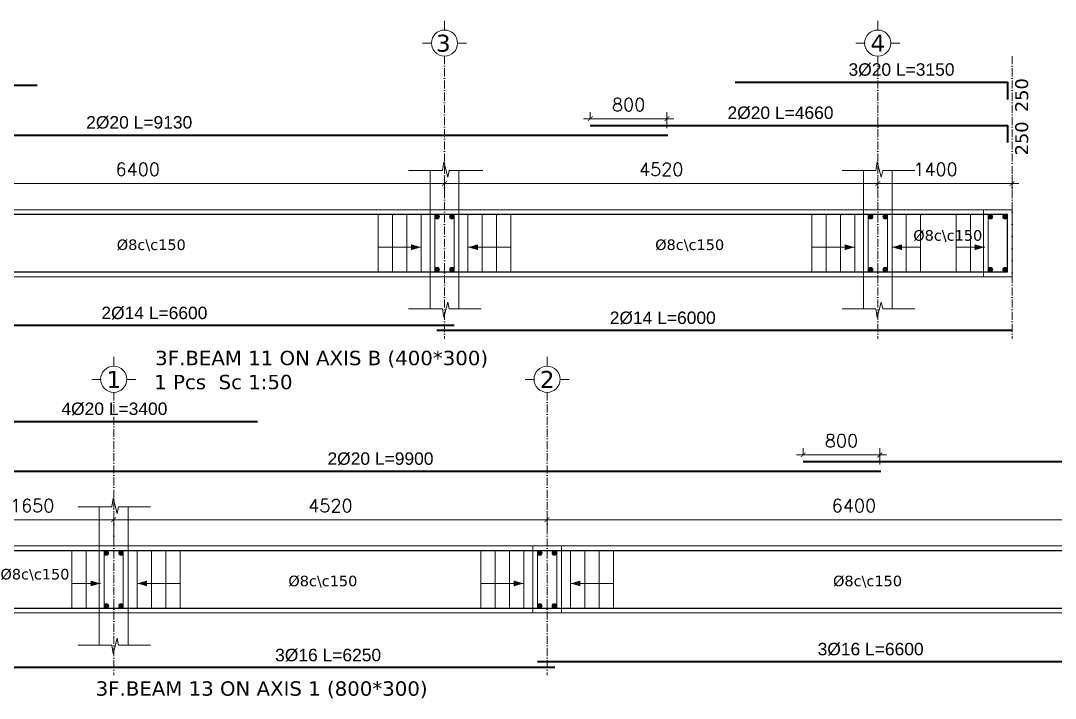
# Model space of a CAD drawing. Header units: inches. Extents: x -17020 to 43805, y -10194 to 123061.
# Drawn here: x 29688 to 30767, y 113546 to 114253 of the extents above; entities that cross this region are included whole.
import ezdxf

# ---------------------------------------------------------------- set-up
doc = ezdxf.new("R2010")
doc.units = ezdxf.units.IN
doc.header["$LTSCALE"] = 0.7
doc.header["$MEASUREMENT"] = 0
doc.linetypes.add('ACAD_ISO10W100', pattern=[18, 12, -3, 0, -3])
doc.layers.get('0').update_dxf_attribs({"lineweight": 13})
doc.layers.get('Defpoints').update_dxf_attribs({"lineweight": 5})
for name, color, linetype, lineweight in [('axis', 254, 'ACAD_ISO10W100', 9), ('BEAM FRAME', 5, 'Continuous', 18), ('COLUMN', 4, 'Continuous', 20), ('elevline', 30, 'Continuous', 20), ('FRAME 070', 5, 'Continuous', 60), ('hatch', 9, 'Continuous', 9), ('renforcment', 141, 'Continuous', 40), ('tex', 3, 'Continuous', 25), ('TEXT', 3, 'Continuous', 25), ('top rein. extension', 50, 'Continuous', 20), ('top renforcment', 7, 'Continuous', 40)]:
    doc.layers.add(name, color=color, linetype=linetype, lineweight=lineweight)
doc.styles.add('100', font='romans.shx', dxfattribs={"height": 13.5})
doc.styles.add('romanc', font='verdana.ttf', dxfattribs={"height": 250})
doc.styles.get("Standard").update_dxf_attribs({"font": 'arial.ttf', "height": 13})
doc.dimstyles.new('100', dxfattribs={"dimtxt": 13.5, "dimasz": 5, "dimexe": 7, "dimexo": 7, "dimgap": 8, "dimtad": 1, "dimdec": 0, "dimlfac": 10, "dimzin": 4, "dimdsep": 46, "dimtxsty": '100', "dimblk": 'ARCHTICK', "dimcen": 0.09, "dimdle": 7, "dimclrd": 1, "dimclre": 8, "dimclrt": 2, "dimadec": 0, "dimazin": 1, "dimtfac": 1, "dimtdec": 0, "dimtix": 1, "dimtofl": 0, "dimtmove": 0, "dimatfit": 3, "dimldrblk": 'ARCHTICK', "dimfxl": 0.18, "dimtolj": 1, "dimtzin": 0, "dimlwd": -1, "dimlwe": -1, "dimarcsym": 0})
doc.dimstyles.get("Standard").update_dxf_attribs({"dimtxt": 13, "dimasz": 5, "dimexe": 0.18, "dimexo": 0.0625, "dimgap": 6, "dimtad": 1, "dimdec": 0, "dimlfac": 10, "dimzin": 0, "dimdsep": 46, "dimtxsty": 'Standard', "dimblk": 'ARCHTICK', "dimcen": 0.09, "dimse1": 1, "dimse2": 1, "dimclrd": 1, "dimclre": 7, "dimclrt": 3, "dimadec": 0, "dimazin": 0, "dimtfac": 1, "dimtdec": 0, "dimtix": 1, "dimtofl": 0, "dimtmove": 0, "dimatfit": 3, "dimldrblk": 'ARCHTICK', "dimfxl": 1, "dimtolj": 1, "dimtzin": 0, "dimarcsym": 0})

# ---------------------------------------------------------------- blocks, each defined once
blk = doc.blocks.new('*D1020')
at = {"layer": 'Defpoints', "color": 0, "transparency": 16777216}
for p in [(29450.4, 114133.8, -0.5), (29450.4, 114133.8), (30363.4, 114133.8, -167.8)]:
    blk.add_point(p, dxfattribs=at)
at = {"layer": 'TEXT', "color": 3, "transparency": 16777216, "insert": (29812, 114146.8), "char_height": 13, "attachment_point": 5}
blk.add_mtext('\\A1;2%%C20 L=9130', dxfattribs=at)
blk = doc.blocks.new('_ArchTick')
at = {"color": 0, "linetype": 'ByBlock', "lineweight": 0, "const_width": 0.15}
blk.add_lwpolyline([(-0.5, -0.5), (0.5, 0.5)], dxfattribs=at)
blk = doc.blocks.new('*D1021')
at = {"color": 8, "transparency": 16777216}
for p, q in [((30130.4, 114076.6), (30130.4, 114090.2)), ((30582.4, 114077.2), (30582.4, 114090.2))]:
    blk.add_line(p, q, dxfattribs=at)
at = {"color": 1, "transparency": 16777216}
blk.add_line((30123.4, 114083.2), (30589.4, 114083.2), dxfattribs=at)
at = {"layer": 'Defpoints', "color": 0, "transparency": 16777216}
for p in [(30582.4, 114083.2), (30130.4, 114069.6), (30582.4, 114070.2)]:
    blk.add_point(p, dxfattribs=at)
at = {"color": 1, "transparency": 16777216, "xscale": 5, "yscale": 5, "zscale": 5, "rotation": 180}
blk.add_blockref('_ArchTick', (30130.4, 114083.2), dxfattribs=at)
at = {"color": 1, "transparency": 16777216, "xscale": 5, "yscale": 5, "zscale": 5}
blk.add_blockref('_ArchTick', (30582.4, 114083.2), dxfattribs=at)
at = {"color": 2, "transparency": 16777216, "insert": (30356.4, 114098), "char_height": 13.5, "attachment_point": 5, "style": '100'}
blk.add_mtext('\\A1;4520', dxfattribs=at)
blk = doc.blocks.new('*D1022')
at = {"layer": 'Defpoints', "color": 0, "transparency": 16777216}
for p in [(30282.4, 114143.8, -157.8), (30282.4, 114143.8), (30748.4, 114143.8, -218.5)]:
    blk.add_point(p, dxfattribs=at)
at = {"layer": 'TEXT', "color": 3, "transparency": 16777216, "insert": (30480.8, 114156.8), "char_height": 13, "attachment_point": 5}
blk.add_mtext('\\A1;2%%C20 L=4660', dxfattribs=at)
blk = doc.blocks.new('*D1031')
at = {"color": 1, "transparency": 16777216}
blk.add_line((30369.4, 114150.8), (30275.4, 114150.8), dxfattribs=at)
at = {"color": 8, "transparency": 16777216}
for p, q in [((30282.4, 114150.8), (30282.4, 114157.8)), ((30362.4, 114140.8), (30362.4, 114157.8))]:
    blk.add_line(p, q, dxfattribs=at)
at = {"layer": 'Defpoints', "color": 0, "transparency": 16777216}
for p in [(30282.4, 114150.8), (30282.4, 114143.8), (30362.4, 114133.8)]:
    blk.add_point(p, dxfattribs=at)
at = {"color": 1, "transparency": 16777216, "xscale": 5, "yscale": 5, "zscale": 5, "rotation": 180}
blk.add_blockref('_ArchTick', (30282.4, 114150.8), dxfattribs=at)
at = {"color": 1, "transparency": 16777216, "xscale": 5, "yscale": 5, "zscale": 5}
blk.add_blockref('_ArchTick', (30362.4, 114150.8), dxfattribs=at)
at = {"color": 2, "transparency": 16777216, "insert": (30322.4, 114165.5), "char_height": 13.5, "attachment_point": 5, "style": '100'}
blk.add_mtext('\\A1;800', dxfattribs=at)
blk = doc.blocks.new('*D1023')
at = {"color": 8, "transparency": 16777216}
for p, q in [((29490.4, 114074.3), (29490.4, 114090.2)), ((30130.4, 114076.6), (30130.4, 114090.2))]:
    blk.add_line(p, q, dxfattribs=at)
at = {"color": 1, "transparency": 16777216}
blk.add_line((30137.4, 114083.2), (29483.4, 114083.2), dxfattribs=at)
at = {"layer": 'Defpoints', "color": 0, "transparency": 16777216}
for p in [(29490.4, 114083.2), (29490.4, 114067.3), (30130.4, 114069.6)]:
    blk.add_point(p, dxfattribs=at)
at = {"color": 1, "transparency": 16777216, "xscale": 5, "yscale": 5, "zscale": 5, "rotation": 180}
blk.add_blockref('_ArchTick', (29490.4, 114083.2), dxfattribs=at)
at = {"color": 1, "transparency": 16777216, "xscale": 5, "yscale": 5, "zscale": 5}
blk.add_blockref('_ArchTick', (30130.4, 114083.2), dxfattribs=at)
at = {"color": 2, "transparency": 16777216, "insert": (29810.4, 114098), "char_height": 13.5, "attachment_point": 5, "style": '100'}
blk.add_mtext('\\A1;6400', dxfattribs=at)
blk = doc.blocks.new('*D1024')
at = {"layer": 'Defpoints', "color": 0, "transparency": 16777216}
for p in [(29450.4, 114185.7, -218.4), (29450.4, 114185.7), (29705.4, 114185.7, -217.9)]:
    blk.add_point(p, dxfattribs=at)
at = {"layer": 'TEXT', "color": 3, "transparency": 16777216, "insert": (29608, 114198.7), "char_height": 13, "attachment_point": 5}
blk.add_mtext('\\A1;4%%C20 L=2550', dxfattribs=at)
blk = doc.blocks.new('*D1025')
at = {"layer": 'Defpoints', "color": 0, "transparency": 16777216}
for p in [(29480.4, 113935, -13652.7), (30140.4, 113935, -37100.9), (30140.4, 113935)]:
    blk.add_point(p, dxfattribs=at)
at = {"layer": 'TEXT', "color": 3, "transparency": 16777216, "insert": (29827.8, 113948), "char_height": 13, "attachment_point": 5}
blk.add_mtext('\\A1;2%%C14 L=6600', dxfattribs=at)
blk = doc.blocks.new('*D1026')
at = {"color": 8, "transparency": 16777216}
for p, q in [((30582.4, 114077.1), (30582.4, 114090.2)), ((30722.4, 114076.9), (30722.4, 114090.2))]:
    blk.add_line(p, q, dxfattribs=at)
at = {"color": 1, "transparency": 16777216}
blk.add_line((30729.4, 114083.2), (30575.4, 114083.2), dxfattribs=at)
at = {"layer": 'Defpoints', "color": 0, "transparency": 16777216}
for p in [(30582.4, 114083.2), (30582.4, 114070.1), (30722.4, 114069.9)]:
    blk.add_point(p, dxfattribs=at)
at = {"color": 1, "transparency": 16777216, "xscale": 5, "yscale": 5, "zscale": 5, "rotation": 180}
blk.add_blockref('_ArchTick', (30582.4, 114083.2), dxfattribs=at)
at = {"color": 1, "transparency": 16777216, "xscale": 5, "yscale": 5, "zscale": 5}
blk.add_blockref('_ArchTick', (30722.4, 114083.2), dxfattribs=at)
at = {"color": 2, "transparency": 16777216, "insert": (30642.4, 114098), "char_height": 13.5, "attachment_point": 5, "style": '100'}
blk.add_mtext('\\A1;1400', dxfattribs=at)
blk = doc.blocks.new('*D1027')
at = {"layer": 'Defpoints', "color": 0, "transparency": 16777216}
for p in [(30122.4, 113929.9, -13652.7), (30722.4, 113929.9, -37100.9), (30722.4, 113929.9)]:
    blk.add_point(p, dxfattribs=at)
at = {"layer": 'TEXT', "color": 3, "transparency": 16777216, "insert": (30358, 113942.9), "char_height": 13, "attachment_point": 5}
blk.add_mtext('\\A1;2%%C14 L=6000', dxfattribs=at)
blk = doc.blocks.new('*D1028')
at = {"layer": 'Defpoints', "color": 0, "transparency": 16777216}
for p in [(30433.4, 114188.9, -157.8), (30433.4, 114188.9), (30748.4, 114188.9, -218.5)]:
    blk.add_point(p, dxfattribs=at)
at = {"layer": 'TEXT', "color": 3, "transparency": 16777216, "insert": (30607, 114201.9), "char_height": 13, "attachment_point": 5}
blk.add_mtext('\\A1;3%%C20 L=3150', dxfattribs=at)
blk = doc.blocks.new('*D1056')
at = {"layer": 'Defpoints', "color": 0, "transparency": 16777216}
for p in [(29595.4, 113783, -218.4), (29595.4, 113783), (30585.4, 113783, -167.8)]:
    blk.add_point(p, dxfattribs=at)
at = {"layer": 'TEXT', "color": 3, "transparency": 16777216, "insert": (30063.6, 113796), "char_height": 13, "attachment_point": 5}
blk.add_mtext('\\A1;2%%C20 L=9900', dxfattribs=at)
blk = doc.blocks.new('*D1058')
at = {"layer": 'Defpoints', "color": 0, "transparency": 16777216}
for p in [(30504.4, 113793, -157.8), (30504.4, 113793), (31525.4, 113793, -218.5)]:
    blk.add_point(p, dxfattribs=at)
at = {"layer": 'TEXT', "color": 3, "transparency": 16777216, "insert": (31096.5, 113806), "char_height": 13, "attachment_point": 5}
blk.add_mtext('\\A1;2%%C20 L=10210', dxfattribs=at)
blk = doc.blocks.new('*D1080')
at = {"color": 8, "transparency": 16777216}
for p, q in [((30504.4, 113800), (30504.4, 113807)), ((30584.4, 113790), (30584.4, 113807))]:
    blk.add_line(p, q, dxfattribs=at)
at = {"color": 1, "transparency": 16777216}
blk.add_line((30591.4, 113800), (30497.4, 113800), dxfattribs=at)
at = {"layer": 'Defpoints', "color": 0, "transparency": 16777216}
for p in [(30504.4, 113800), (30504.4, 113793), (30584.4, 113783)]:
    blk.add_point(p, dxfattribs=at)
at = {"color": 1, "transparency": 16777216, "xscale": 5, "yscale": 5, "zscale": 5, "rotation": 180}
blk.add_blockref('_ArchTick', (30504.4, 113800), dxfattribs=at)
at = {"color": 1, "transparency": 16777216, "xscale": 5, "yscale": 5, "zscale": 5}
blk.add_blockref('_ArchTick', (30584.4, 113800), dxfattribs=at)
at = {"color": 2, "transparency": 16777216, "insert": (30544.4, 113814.8), "char_height": 13.5, "attachment_point": 5, "style": '100'}
blk.add_mtext('\\A1;800', dxfattribs=at)
blk = doc.blocks.new('*D1059')
at = {"color": 1, "transparency": 16777216}
blk.add_line((30884.4, 113732.5), (30230.4, 113732.5), dxfattribs=at)
at = {"color": 8, "transparency": 16777216}
for p, q in [((30237.4, 113723.6), (30237.4, 113739.5)), ((30877.4, 113725.9), (30877.4, 113739.5))]:
    blk.add_line(p, q, dxfattribs=at)
at = {"layer": 'Defpoints', "color": 0, "transparency": 16777216}
for p in [(30237.4, 113732.5), (30237.4, 113716.6), (30877.4, 113718.9)]:
    blk.add_point(p, dxfattribs=at)
at = {"color": 1, "transparency": 16777216, "xscale": 5, "yscale": 5, "zscale": 5, "rotation": 180}
blk.add_blockref('_ArchTick', (30237.4, 113732.5), dxfattribs=at)
at = {"color": 1, "transparency": 16777216, "xscale": 5, "yscale": 5, "zscale": 5}
blk.add_blockref('_ArchTick', (30877.4, 113732.5), dxfattribs=at)
at = {"color": 2, "transparency": 16777216, "insert": (30557.4, 113747.2), "char_height": 13.5, "attachment_point": 5, "style": '100'}
blk.add_mtext('\\A1;6400', dxfattribs=at)
blk = doc.blocks.new('*D1060')
at = {"color": 1, "transparency": 16777216}
blk.add_line((29778.4, 113732.5), (30244.4, 113732.5), dxfattribs=at)
at = {"color": 8, "transparency": 16777216}
for p, q in [((29785.4, 113711.3), (29785.4, 113739.5)), ((30237.4, 113723.6), (30237.4, 113739.5))]:
    blk.add_line(p, q, dxfattribs=at)
at = {"layer": 'Defpoints', "color": 0, "transparency": 16777216}
for p in [(30237.4, 113732.5), (30237.4, 113716.6), (29785.4, 113704.3)]:
    blk.add_point(p, dxfattribs=at)
at = {"color": 1, "transparency": 16777216, "xscale": 5, "yscale": 5, "zscale": 5, "rotation": 180}
blk.add_blockref('_ArchTick', (29785.4, 113732.5), dxfattribs=at)
at = {"color": 1, "transparency": 16777216, "xscale": 5, "yscale": 5, "zscale": 5}
blk.add_blockref('_ArchTick', (30237.4, 113732.5), dxfattribs=at)
at = {"color": 2, "transparency": 16777216, "insert": (30011.4, 113747.2), "char_height": 13.5, "attachment_point": 5, "style": '100'}
blk.add_mtext('\\A1;4520', dxfattribs=at)
blk = doc.blocks.new('*D1061')
at = {"layer": 'Defpoints', "color": 0, "transparency": 16777216}
for p in [(29595.4, 113834.9, -218.4), (29595.4, 113834.9), (29935.4, 113834.9, -209.5)]:
    blk.add_point(p, dxfattribs=at)
at = {"layer": 'TEXT', "color": 3, "transparency": 16777216, "insert": (29786.1, 113848), "char_height": 13, "attachment_point": 5}
blk.add_mtext('\\A1;4%%C20 L=3400', dxfattribs=at)
blk = doc.blocks.new('*D1063')
at = {"layer": 'Defpoints', "color": 0, "transparency": 16777216}
for p in [(29620.4, 113578.1, -13652.7), (30245.4, 113578.1, -37100.9), (30245.4, 113578.1)]:
    blk.add_point(p, dxfattribs=at)
at = {"layer": 'TEXT', "color": 3, "transparency": 16777216, "insert": (30009, 113591.1), "char_height": 13, "attachment_point": 5}
blk.add_mtext('\\A1;3%%C16 L=6250', dxfattribs=at)
blk = doc.blocks.new('*D1064')
at = {"layer": 'Defpoints', "color": 0, "transparency": 16777216}
for p in [(30227.4, 113584.3, -13652.7), (30887.4, 113584.3, -37100.9), (30887.4, 113584.3)]:
    blk.add_point(p, dxfattribs=at)
at = {"layer": 'TEXT', "color": 3, "transparency": 16777216, "insert": (30574.8, 113597.3), "char_height": 13, "attachment_point": 5}
blk.add_mtext('\\A1;3%%C16 L=6600', dxfattribs=at)
blk = doc.blocks.new('*D1066')
at = {"color": 1, "transparency": 16777216}
blk.add_line((29792.4, 113732.5), (29613.4, 113732.5), dxfattribs=at)
at = {"color": 8, "transparency": 16777216}
for p, q in [((29620.4, 113718.1), (29620.4, 113739.5)), ((29785.4, 113711.3), (29785.4, 113739.5))]:
    blk.add_line(p, q, dxfattribs=at)
at = {"layer": 'Defpoints', "color": 0, "transparency": 16777216}
for p in [(29620.4, 113732.5), (29620.4, 113711.1), (29785.4, 113704.3)]:
    blk.add_point(p, dxfattribs=at)
at = {"color": 1, "transparency": 16777216, "xscale": 5, "yscale": 5, "zscale": 5, "rotation": 180}
blk.add_blockref('_ArchTick', (29620.4, 113732.5), dxfattribs=at)
at = {"color": 1, "transparency": 16777216, "xscale": 5, "yscale": 5, "zscale": 5}
blk.add_blockref('_ArchTick', (29785.4, 113732.5), dxfattribs=at)
at = {"color": 2, "transparency": 16777216, "insert": (29700.4, 113747.2), "char_height": 13.5, "attachment_point": 5, "style": '100'}
blk.add_mtext('\\A1;1650', dxfattribs=at)

msp = doc.modelspace()

# ---------------------------------------------------------------- hatches: boundary and pattern name
at = {"layer": 'elevline'}
for points in [[(30125.14, 114048.53, 1), (30120.38, 114048.53, 1)], [(30135.63, 114048.53, -1), (30140.38, 114048.53, -1)], [(30577.14, 114048.53, 1), (30572.38, 114048.53, 1)], [(30587.63, 114048.53, -1), (30592.38, 114048.53, -1)], [(30702.14, 114048.53, 1), (30697.38, 114048.53, 1)], [(30712.63, 114048.53, -1), (30717.38, 114048.53, -1)], [(30125.14, 113993.29, -1), (30120.38, 113993.29, -1)], [(30135.63, 113993.29, 1), (30140.38, 113993.29, 1)], [(30577.14, 113993.29, -1), (30572.38, 113993.29, -1)], [(30587.63, 113993.29, 1), (30592.38, 113993.29, 1)], [(30702.14, 113993.29, -1), (30697.38, 113993.29, -1)], [(30712.63, 113993.29, 1), (30717.38, 113993.29, 1)], [(29780.14, 113697.79, 1), (29775.38, 113697.79, 1)], [(29790.63, 113697.79, -1), (29795.38, 113697.79, -1)], [(30232.14, 113697.79, 1), (30227.38, 113697.79, 1)], [(30242.63, 113697.79, -1), (30247.38, 113697.79, -1)], [(29780.14, 113642.54, -1), (29775.38, 113642.54, -1)], [(29790.63, 113642.54, 1), (29795.38, 113642.54, 1)], [(30232.14, 113642.54, -1), (30227.38, 113642.54, -1)], [(30242.63, 113642.54, 1), (30247.38, 113642.54, 1)]]:
    msp.add_hatch(color=256, dxfattribs=at).paths.add_polyline_path(points)

# ---------------------------------------------------------------- linework, layer by layer
at = {"layer": 'axis'}
for p, q in [((30130.38, 114216.1), (30130.38, 113921.17)), ((30582.38, 114216.1), (30582.38, 113921.17)), ((30722.38, 114216.1), (30722.38, 113921.17)), ((29785.38, 113865.36), (29785.38, 113570.43)), ((30237.38, 113865.36), (30237.38, 113570.43)), ((30237.38, 113865.36), (30237.38, 113570.43))]:
    msp.add_line(p, q, dxfattribs=at)
at = {"layer": 'BEAM FRAME', "elevation": 217.91}
for points in [[(29475.38, 113985.91), (30722.38, 113985.91), (30722.38, 114055.91), (29475.38, 114055.91)], [(29620.38, 113635.17), (31499.38, 113635.17), (31499.38, 113705.17), (29620.38, 113705.17)]]:
    msp.add_lwpolyline(points, close=True, dxfattribs=at)
at = {"layer": 'COLUMN', "lineweight": 20}
for p, q in [((30115.38, 114096.84, 217.91), (30115.38, 114055.91, 217.91)), ((30145.38, 114096.84, 217.91), (30145.38, 114055.91, 217.91)), ((30567.38, 114096.84, 217.91), (30567.38, 114055.91, 217.91)), ((30597.38, 114096.84, 217.91), (30597.38, 114055.91, 217.91)), ((30115.38, 113952.48, 217.91), (30115.38, 113985.91, 217.91)), ((30145.38, 113952.48, 217.91), (30145.38, 113985.91, 217.91)), ((30567.38, 113952.48, 217.91), (30567.38, 113985.91, 217.91)), ((30597.38, 113952.48, 217.91), (30597.38, 113985.91, 217.91)), ((29770.38, 113746.09, 217.91), (29770.38, 113705.17, 217.91)), ((29800.38, 113746.09, 217.91), (29800.38, 113705.17, 217.91)), ((29770.38, 113601.74, 217.91), (29770.38, 113635.17, 217.91)), ((29800.38, 113601.74, 217.91), (29800.38, 113635.17, 217.91))]:
    msp.add_line(p, q, dxfattribs=at)
at = {"layer": 'elevline'}
for p, q in [((30061.11, 113990.91), (30061.11, 114050.91)), ((30076.11, 113990.91), (30076.11, 114050.91)), ((30091.11, 113990.91), (30091.11, 114050.91)), ((30106.07, 113990.91), (30106.07, 114050.91)), ((30154.69, 113990.91), (30154.69, 114050.91)), ((30169.65, 113990.91), (30169.65, 114050.91)), ((30184.65, 113990.91), (30184.65, 114050.91)), ((30199.65, 113990.91), (30199.65, 114050.91)), ((30513.31, 113990.91), (30513.31, 114050.91)), ((30528.31, 113990.91), (30528.31, 114050.91)), ((30543.31, 113990.91), (30543.31, 114050.91)), ((30558.27, 113990.91), (30558.27, 114050.91)), ((30572.34, 113990.91), (30572.34, 114050.91)), ((30611.88, 113990.91), (30611.88, 114050.91)), ((30626.88, 113990.91), (30626.88, 114050.91)), ((30663.88, 113990.91), (30663.88, 114050.91)), ((30678.88, 113990.91), (30678.88, 114050.91)), ((30697.34, 113990.91), (30697.34, 114050.91)), ((29741.73, 113640.17), (29741.73, 113700.17)), ((29756.73, 113640.17), (29756.73, 113700.17)), ((29809.69, 113640.17), (29809.69, 113700.17)), ((29824.65, 113640.17), (29824.65, 113700.17)), ((29839.65, 113640.17), (29839.65, 113700.17)), ((29854.65, 113640.17), (29854.65, 113700.17)), ((30168.11, 113640.17), (30168.11, 113700.17)), ((30183.11, 113640.17), (30183.11, 113700.17)), ((30198.11, 113640.17), (30198.11, 113700.17)), ((30213.07, 113640.17), (30213.07, 113700.17)), ((30261.69, 113640.17), (30261.69, 113700.17)), ((30276.65, 113640.17), (30276.65, 113700.17)), ((30291.65, 113640.17), (30291.65, 113700.17)), ((30306.65, 113640.17), (30306.65, 113700.17))]:
    msp.add_line(p, q, dxfattribs=at)
for centre in [(30122.76, 114048.53), (30138, 114048.53), (30574.76, 114048.53), (30590, 114048.53), (30699.76, 114048.53), (30715, 114048.53), (30122.76, 113993.29), (30138, 113993.29), (30574.76, 113993.29), (30590, 113993.29), (30699.76, 113993.29), (30715, 113993.29), (29777.76, 113697.79), (29793, 113697.79), (30229.76, 113697.79), (30245, 113697.79), (29777.76, 113642.54), (29793, 113642.54), (30229.76, 113642.54), (30245, 113642.54)]:
    msp.add_circle(centre, 2.38, dxfattribs=at)
at = {"layer": 'FRAME 070', "lineweight": 20}
for p, q in [((30092.99, 114096.84, 217.91), (30128.35, 114096.84, 217.91)), ((30128.35, 114096.84, 217.91), (30129.7, 114105.84, 217.91)), ((30129.7, 114105.84, 217.91), (30133.88, 114089.76, 217.91)), ((30133.88, 114089.76, 217.91), (30135.39, 114096.84, 217.91)), ((30134.91, 114096.84, 217.91), (30170.27, 114096.84, 217.91)), ((30544.99, 114096.84, 217.91), (30580.35, 114096.84, 217.91)), ((30580.35, 114096.84, 217.91), (30581.7, 114105.84, 217.91)), ((30581.7, 114105.84, 217.91), (30585.88, 114089.76, 217.91)), ((30585.88, 114089.76, 217.91), (30587.39, 114096.84, 217.91)), ((30587.39, 114096.84, 217.91), (30620.78, 114096.84, 217.91)), ((30129.7, 113943.48, 217.91), (30133.88, 113959.56, 217.91)), ((30133.88, 113959.56, 217.91), (30135.39, 113952.48, 217.91)), ((30581.7, 113943.48, 217.91), (30585.88, 113959.56, 217.91)), ((30585.88, 113959.56, 217.91), (30587.39, 113952.48, 217.91)), ((30092.99, 113952.48, 217.91), (30128.35, 113952.48, 217.91)), ((30128.35, 113952.48, 217.91), (30129.7, 113943.48, 217.91)), ((30135.39, 113952.48, 217.91), (30168.78, 113952.48, 217.91)), ((30544.99, 113952.48, 217.91), (30580.35, 113952.48, 217.91)), ((30580.35, 113952.48, 217.91), (30581.7, 113943.48, 217.91)), ((30587.39, 113952.48, 217.91), (30620.78, 113952.48, 217.91)), ((29783.35, 113746.09, 217.91), (29784.7, 113755.09, 217.91)), ((29784.7, 113755.09, 217.91), (29788.88, 113739.02, 217.91)), ((29747.99, 113746.09, 217.91), (29783.35, 113746.09, 217.91)), ((29788.88, 113739.02, 217.91), (29790.39, 113746.09, 217.91)), ((29790.39, 113746.09, 217.91), (29823.78, 113746.09, 217.91)), ((29747.99, 113601.74, 217.91), (29783.35, 113601.74, 217.91)), ((29783.35, 113601.74, 217.91), (29784.7, 113592.74, 217.91)), ((29784.7, 113592.74, 217.91), (29788.88, 113608.81, 217.91)), ((29788.88, 113608.81, 217.91), (29790.39, 113601.74, 217.91)), ((29790.39, 113601.74, 217.91), (29823.78, 113601.74, 217.91))]:
    msp.add_line(p, q, dxfattribs=at)
at = {"layer": 'FRAME 070', "lineweight": 15}
for points in [[(30115.38, 113985.91), (30145.38, 113985.91), (30145.38, 114055.91), (30115.38, 114055.91)], [(30567.38, 113985.91), (30597.38, 113985.91), (30597.38, 114055.91), (30567.38, 114055.91)], [(30692.38, 113985.91), (30722.38, 113985.91), (30722.38, 114055.91), (30692.38, 114055.91)], [(29770.38, 113635.17), (29800.38, 113635.17), (29800.38, 113705.17), (29770.38, 113705.17)], [(30222.38, 113635.17), (30252.38, 113635.17), (30252.38, 113705.17), (30222.38, 113705.17)]]:
    msp.add_lwpolyline(points, close=True, dxfattribs=at)
at = {"layer": 'hatch'}
for p, q in [((30130.38, 114253.07), (30130.38, 114243.34)), ((30582.18, 114253.07), (30582.18, 114243.34)), ((30107.46, 114229.6), (30117.19, 114229.6)), ((30153.31, 114229.6), (30143.57, 114229.6)), ((30559.26, 114229.6), (30568.99, 114229.6)), ((30605.11, 114229.6), (30595.37, 114229.6)), ((29785.38, 113902.33), (29785.38, 113892.6)), ((30237.38, 113902.33), (30237.38, 113892.6)), ((29762.46, 113878.85), (29772.19, 113878.85)), ((29808.31, 113878.85), (29798.57, 113878.85)), ((30214.46, 113878.85), (30224.19, 113878.85)), ((30260.31, 113878.85), (30250.57, 113878.85))]:
    msp.add_line(p, q, dxfattribs=at)
for centre in [(30130.38, 114229.72), (30582.18, 114229.72), (29785.38, 113878.98), (30237.38, 113878.98)]:
    msp.add_circle(centre, 13.62, dxfattribs=at)
at = {"layer": 'renforcment', "lineweight": -2, "elevation": 217.91}
for points in [[(29480.38, 113990.91), (30717.38, 113990.91), (30717.38, 114050.91), (29480.38, 114050.91)], [(29625.38, 113640.17), (31494.38, 113640.17), (31494.38, 113700.17), (29625.38, 113700.17)]]:
    msp.add_lwpolyline(points, close=True, dxfattribs=at)
at = {"layer": 'top rein. extension'}
for p, q in [((30106.07, 114016.75), (30061.11, 114016.75)), ((30154.69, 114016.75), (30199.65, 114016.75)), ((30558.27, 114016.75), (30513.31, 114016.75)), ((30596.92, 114016.75), (30626.88, 114016.75)), ((30693.84, 114016.75), (30663.88, 114016.75)), ((29771.68, 113666), (29741.73, 113666)), ((29809.69, 113666), (29854.65, 113666)), ((30213.07, 113666), (30168.11, 113666)), ((30261.69, 113666), (30306.65, 113666))]:
    msp.add_line(p, q, dxfattribs=at)
for points in [[(30095.6, 114019.75), (30105.72, 114016.75), (30095.6, 114013.75)], [(30165.17, 114019.75), (30155.04, 114016.75), (30165.17, 114013.75)], [(30547.8, 114019.75), (30557.92, 114016.75), (30547.8, 114013.75)], [(30607.39, 114019.75), (30597.27, 114016.75), (30607.39, 114013.75)], [(30683.37, 114019.75), (30693.49, 114016.75), (30683.37, 114013.75)], [(29761.21, 113669), (29771.34, 113666), (29761.21, 113663)], [(29820.17, 113669), (29810.04, 113666), (29820.17, 113663)], [(30202.6, 113669), (30212.72, 113666), (30202.6, 113663)], [(30272.17, 113669), (30262.04, 113666), (30272.17, 113663)]]:
    msp.add_solid(points, dxfattribs=at)
at = {"layer": 'top renforcment'}
for p, q in [((30140.38, 113935.03), (29480.38, 113935.03)), ((30722.38, 113929.91), (30122.38, 113929.91)), ((30887.38, 113584.29), (30227.38, 113584.29)), ((30245.38, 113578.15), (29620.38, 113578.15))]:
    msp.add_line(p, q, dxfattribs=at)
at = {"layer": 'top renforcment', "elevation": 217.91}
msp.add_lwpolyline([(29480.38, 114165.42), (29480.38, 114185.69), (29705.38, 114185.69)], dxfattribs=at)
at = {"layer": 'top renforcment'}
for points in [[(30433.35, 114188.9), (30717.38, 114188.9), (30717.38, 114171.01)], [(30282.35, 114143.78), (30717.38, 114143.78), (30717.38, 114125.89)], [(29480.38, 114113.51), (29480.38, 114133.78), (30363.35, 114133.78)], [(29625.38, 113814.68), (29625.38, 113834.95), (29935.38, 113834.95)], [(30504.35, 113793.04), (31494.38, 113793.04), (31494.38, 113775.15)], [(29625.38, 113762.77), (29625.38, 113783.04), (30585.35, 113783.04)]]:
    msp.add_lwpolyline(points, dxfattribs=at)
at = {"layer": 'top renforcment', "lineweight": 15}
for points in [[(30120.38, 113990.91), (30140.38, 113990.91), (30140.38, 114050.91), (30120.38, 114050.91)], [(30572.38, 113990.91), (30592.38, 113990.91), (30592.38, 114050.91), (30572.38, 114050.91)], [(30697.38, 113990.91), (30717.38, 113990.91), (30717.38, 114050.91), (30697.38, 114050.91)], [(29775.38, 113640.17), (29795.38, 113640.17), (29795.38, 113700.17), (29775.38, 113700.17)], [(30227.38, 113640.17), (30247.38, 113640.17), (30247.38, 113700.17), (30227.38, 113700.17)]]:
    msp.add_lwpolyline(points, close=True, dxfattribs=at)

# ---------------------------------------------------------------- texts
at = {"layer": 'tex', "style": 'romanc'}
for p in [(30619.28, 114023.56, -33436.19), (29788.57, 114013.84, -33436.19), (30350.1, 114013.84, -33436.19), (29667.26, 113670.17, -33436.19), (29967.52, 113663.1, -33436.19), (30535.57, 113663.1, -33436.19)]:
    msp.add_text('%%C8c\\c150', height=11, dxfattribs=at).set_placement(p)
at = {"layer": 'TEXT', "style": 'romanc'}
for s, height, p in [('3', 17.6, (30121.44, 114220.8)), ('4', 17.6, (30574.58, 114220.8)), ('3F.BEAM 11 ON AXIS B (400*300)', 15, (29828.63, 113893.7)), ('1', 17.6, (29777.78, 113870.06)), ('1 Pcs  Sc 1:50 ', 15, (29827.61, 113868.61)), ('2', 17.6, (30229.78, 113870.06)), ('3F.BEAM 13 ON AXIS 1 (800*300)', 15, (29766.56, 113548.88))]:
    msp.add_text(s, height=height, dxfattribs=at).set_placement(p)
for p in [(30739.06, 114157.72, -73175.05), (30739.06, 114112.61, -73175.05)]:
    msp.add_text('250', height=13.5, rotation=90, dxfattribs=at).set_placement(p)

# ---------------------------------------------------------------- dimensions: what is measured, and where the dimension line sits
for base, p1, p2, picture, middle in [((30282.35, 114150.78), (30362.35, 114133.78), (30282.35, 114143.78), '*D1031', (30322.35, 114165.53)), ((30504.35, 113800.04), (30584.35, 113783.04), (30504.35, 113793.04), '*D1080', (30544.35, 113814.79))]:
    dim = msp.add_linear_dim(base=base, p1=p1, p2=p2, dimstyle='100')
    dim.commit()
    dim.dimension.update_dxf_attribs({"geometry": picture, "text_midpoint": middle})
for base, p1, p2, picture, middle in [((29490.38, 114083.21), (30130.38, 114069.61), (29490.38, 114067.29), '*D1023', (29810.38, 114083.21)), ((30582.38, 114083.21), (30722.38, 114069.88), (30582.38, 114070.09), '*D1026', (30642.38, 114083.21)), ((29620.38, 113732.46), (29785.38, 113704.27), (29620.38, 113711.09), '*D1066', (29700.38, 113732.46)), ((30237.38, 113732.46), (30877.38, 113718.87), (30237.38, 113716.55), '*D1059', (30557.38, 113732.46))]:
    dim = msp.add_linear_dim(base=base, p1=p1, p2=p2, angle=180, dimstyle='100')
    dim.commit()
    dim.dimension.update_dxf_attribs({"geometry": picture, "text_midpoint": middle, "dimtype": 160})
for base, p1, p2, picture, middle in [((30582.38, 114083.21), (30130.38, 114069.61), (30582.38, 114070.21), '*D1021', (30356.38, 114083.21)), ((30237.38, 113732.46), (29785.38, 113704.27), (30237.38, 113716.55), '*D1060', (30011.38, 113732.46))]:
    dim = msp.add_linear_dim(base=base, p1=p1, p2=p2, dimstyle='100')
    dim.commit()
    dim.dimension.update_dxf_attribs({"geometry": picture, "text_midpoint": middle, "dimtype": 160})
at = {"layer": 'TEXT'}
for base, p1, p2, angle, text, picture, middle in [((29450.38, 114185.69, 217.91), (29705.38, 114185.69), (29450.38, 114185.69, -0.48), 180, '4%%C20 L=<>', '*D1024', (29608.04, 114185.69, 217.91)), ((30433.35, 114188.9), (30748.38, 114188.9, -218.54), (30433.35, 114188.9, -157.78), 180, '3%%C20 L=<>', '*D1028', (30607.02, 114188.9)), ((30282.35, 114143.78), (30748.38, 114143.78, -218.54), (30282.35, 114143.78, -157.78), 180, '2%%C20 L=<>', '*D1022', (30480.8, 114143.78)), ((29450.38, 114133.78), (30363.35, 114133.78, -167.76), (29450.38, 114133.78, -0.48), 180, '2%%C20 L=<>', '*D1020', (29812.04, 114133.78)), ((30140.38, 113935.03, 12366.96), (29480.38, 113935.03, -1285.72), (30140.38, 113935.03, -24733.92), 0, '2%%C14 L=<>', '*D1025', (29827.77, 113935.03, 12366.96)), ((30722.38, 113929.91, 12366.96), (30122.38, 113929.91, -1285.72), (30722.38, 113929.91, -24733.92), 0, '2%%C14 L=<>', '*D1027', (30357.98, 113929.91, 12366.96)), ((29595.38, 113834.95), (29935.38, 113834.95, -209.54), (29595.38, 113834.95, -218.39), 180, '4%%C20 L=<>', '*D1061', (29786.09, 113834.95)), ((30504.35, 113793.04), (31525.38, 113793.04, -218.54), (30504.35, 113793.04, -157.78), 180, '2%%C20 L=<>', '*D1058', (31096.5, 113793.04)), ((29595.38, 113783.04), (30585.35, 113783.04, -167.76), (29595.38, 113783.04, -218.39), 180, '2%%C20 L=<>', '*D1056', (30063.64, 113783.04)), ((30887.38, 113584.29, 12366.96), (30227.38, 113584.29, -1285.72), (30887.38, 113584.29, -24733.92), 0, '3%%C16 L=<>', '*D1064', (30574.77, 113584.29, 12366.96)), ((30245.38, 113578.15, 12366.96), (29620.38, 113578.15, -1285.72), (30245.38, 113578.15, -24733.92), 0, '3%%C16 L=<>', '*D1063', (30008.96, 113578.15, 12366.96))]:
    dim = msp.add_linear_dim(base=base, p1=p1, p2=p2, angle=angle, text=text, dimstyle='Standard', override={"dimsd1": 1, "dimsd2": 1, "dimfxl": 0.1, "dimfxlon": 1}, dxfattribs=at)
    dim.commit()
    dim.dimension.update_dxf_attribs({"geometry": picture, "text_midpoint": middle, "dimtype": 161})

doc.saveas('drawing.dxf')
